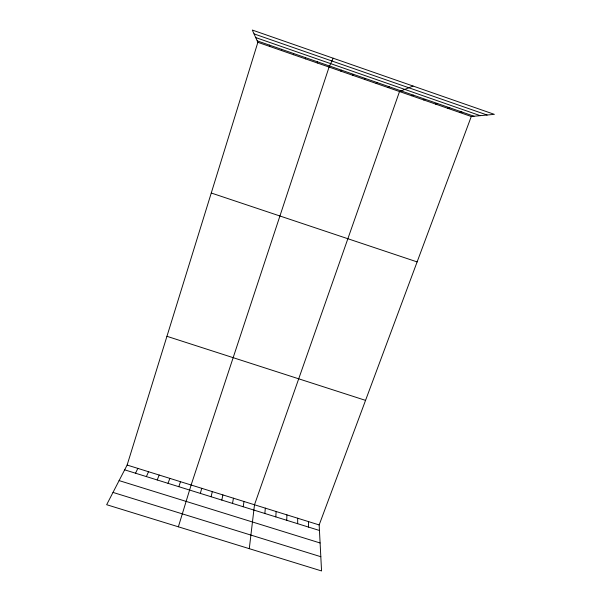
<?xml version="1.0" encoding="UTF-8"?>
<svg xmlns="http://www.w3.org/2000/svg" width="601" height="601" viewBox="0 0 601 601"><rect width="100%" height="100%" fill="white"/><g stroke="black" fill="none" stroke-linecap="round" stroke-linejoin="round"><path stroke-width="0.9" d="M297.668 523.696L297.683 518.235M286.745 520.301L286.91 514.877M275.806 516.89L276.129 511.511M264.853 513.479L265.326 508.145M305.428 58.853L305.533 57.666M249.287 548.668L254.501 504.772L399.515 91.547L413.067 86.041M243.202 506.741L243.983 501.489M232.519 503.413L233.443 498.206M221.814 500.077L222.888 494.916M211.086 496.742L212.318 491.618M317.268 62.97L317.561 61.85M200.343 493.398L201.733 488.32M178.369 526.807L191.126 485.015L329.078 67.072L333.187 58.222M471.282 116.489L319.161 524.928L321.558 570.95L106.662 504.705L127.127 465.054L257.867 42.325L252.307 30.05L494.338 114.348L471.282 116.489L257.867 42.325M178.813 486.69L180.503 481.702M168.017 483.332L169.858 478.381M157.207 479.966L159.205 475.06M146.374 476.593L148.53 471.732M135.525 473.212L137.832 468.397M340.872 71.173L341.548 70.189M352.644 75.26L353.508 74.344M364.394 79.347L365.446 78.491M376.121 83.419L377.36 82.638M387.825 87.491L389.253 86.769M411.535 95.724L413.338 95.138M423.525 99.894L425.523 99.375M435.5 104.056L437.678 103.605M447.452 108.21L449.818 107.819M459.382 112.357L461.936 112.034M113.003 492.422L320.821 556.714M127.127 465.054L319.161 524.928M124.662 469.832L319.454 530.48M119.103 480.597L320.1 542.981M166.943 336.305L365.551 400.371M211.259 193.011L417.124 261.908M254.05 33.889L487.133 115.016M255.71 37.562L480.244 115.655M257.205 40.868L474.031 116.233M269.323 45.083L269.789 46.472M281.418 49.282L281.689 50.604M293.491 53.481L293.573 54.736M308.433 521.585L308.568 527.092"/></g></svg>
